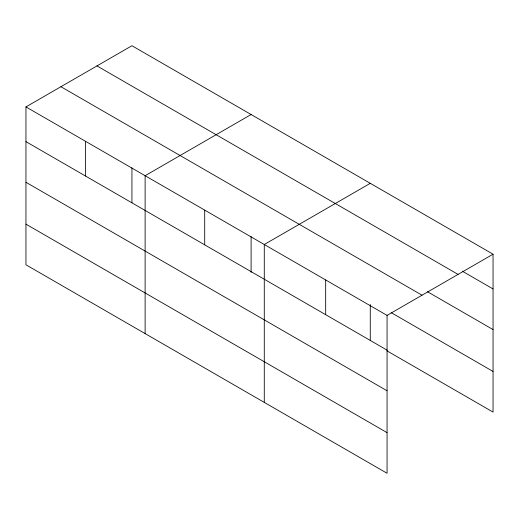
<?xml version="1.0" encoding="UTF-8"?>
<svg xmlns="http://www.w3.org/2000/svg" width="519" height="519" viewBox="0 0 519 519"><rect width="100%" height="100%" fill="white"/><g stroke="black" fill="none" stroke-linecap="round" stroke-linejoin="round"><path stroke-width="0.78" d="M25.95 106.914L387.064 315.396L387.064 473.276L25.95 264.794L25.95 106.914L131.936 45.724L493.05 254.206L493.05 412.086L387.012 350.87M251.105 114.524L145.119 175.714L145.119 333.594M370.274 183.324L264.281 244.514L264.281 402.394M387.064 315.396L493.05 254.206M462.358 271.216L493.05 288.934M96.962 65.913L458.076 274.402M427.474 291.717L493.05 329.578M60.924 86.718L422.038 295.207M391.203 312.646L493.05 371.448M25.95 141.642L387.064 350.13M25.95 182.279L387.064 390.768M25.95 224.156L387.064 432.638M370.274 304.543L370.274 340.406M325.673 279.955L325.673 314.683M251.105 236.541L251.105 272.404M204.7 210.117L204.7 244.845M131.936 167.741L131.936 202.806M85.531 141.311L85.531 176.045"/></g></svg>
